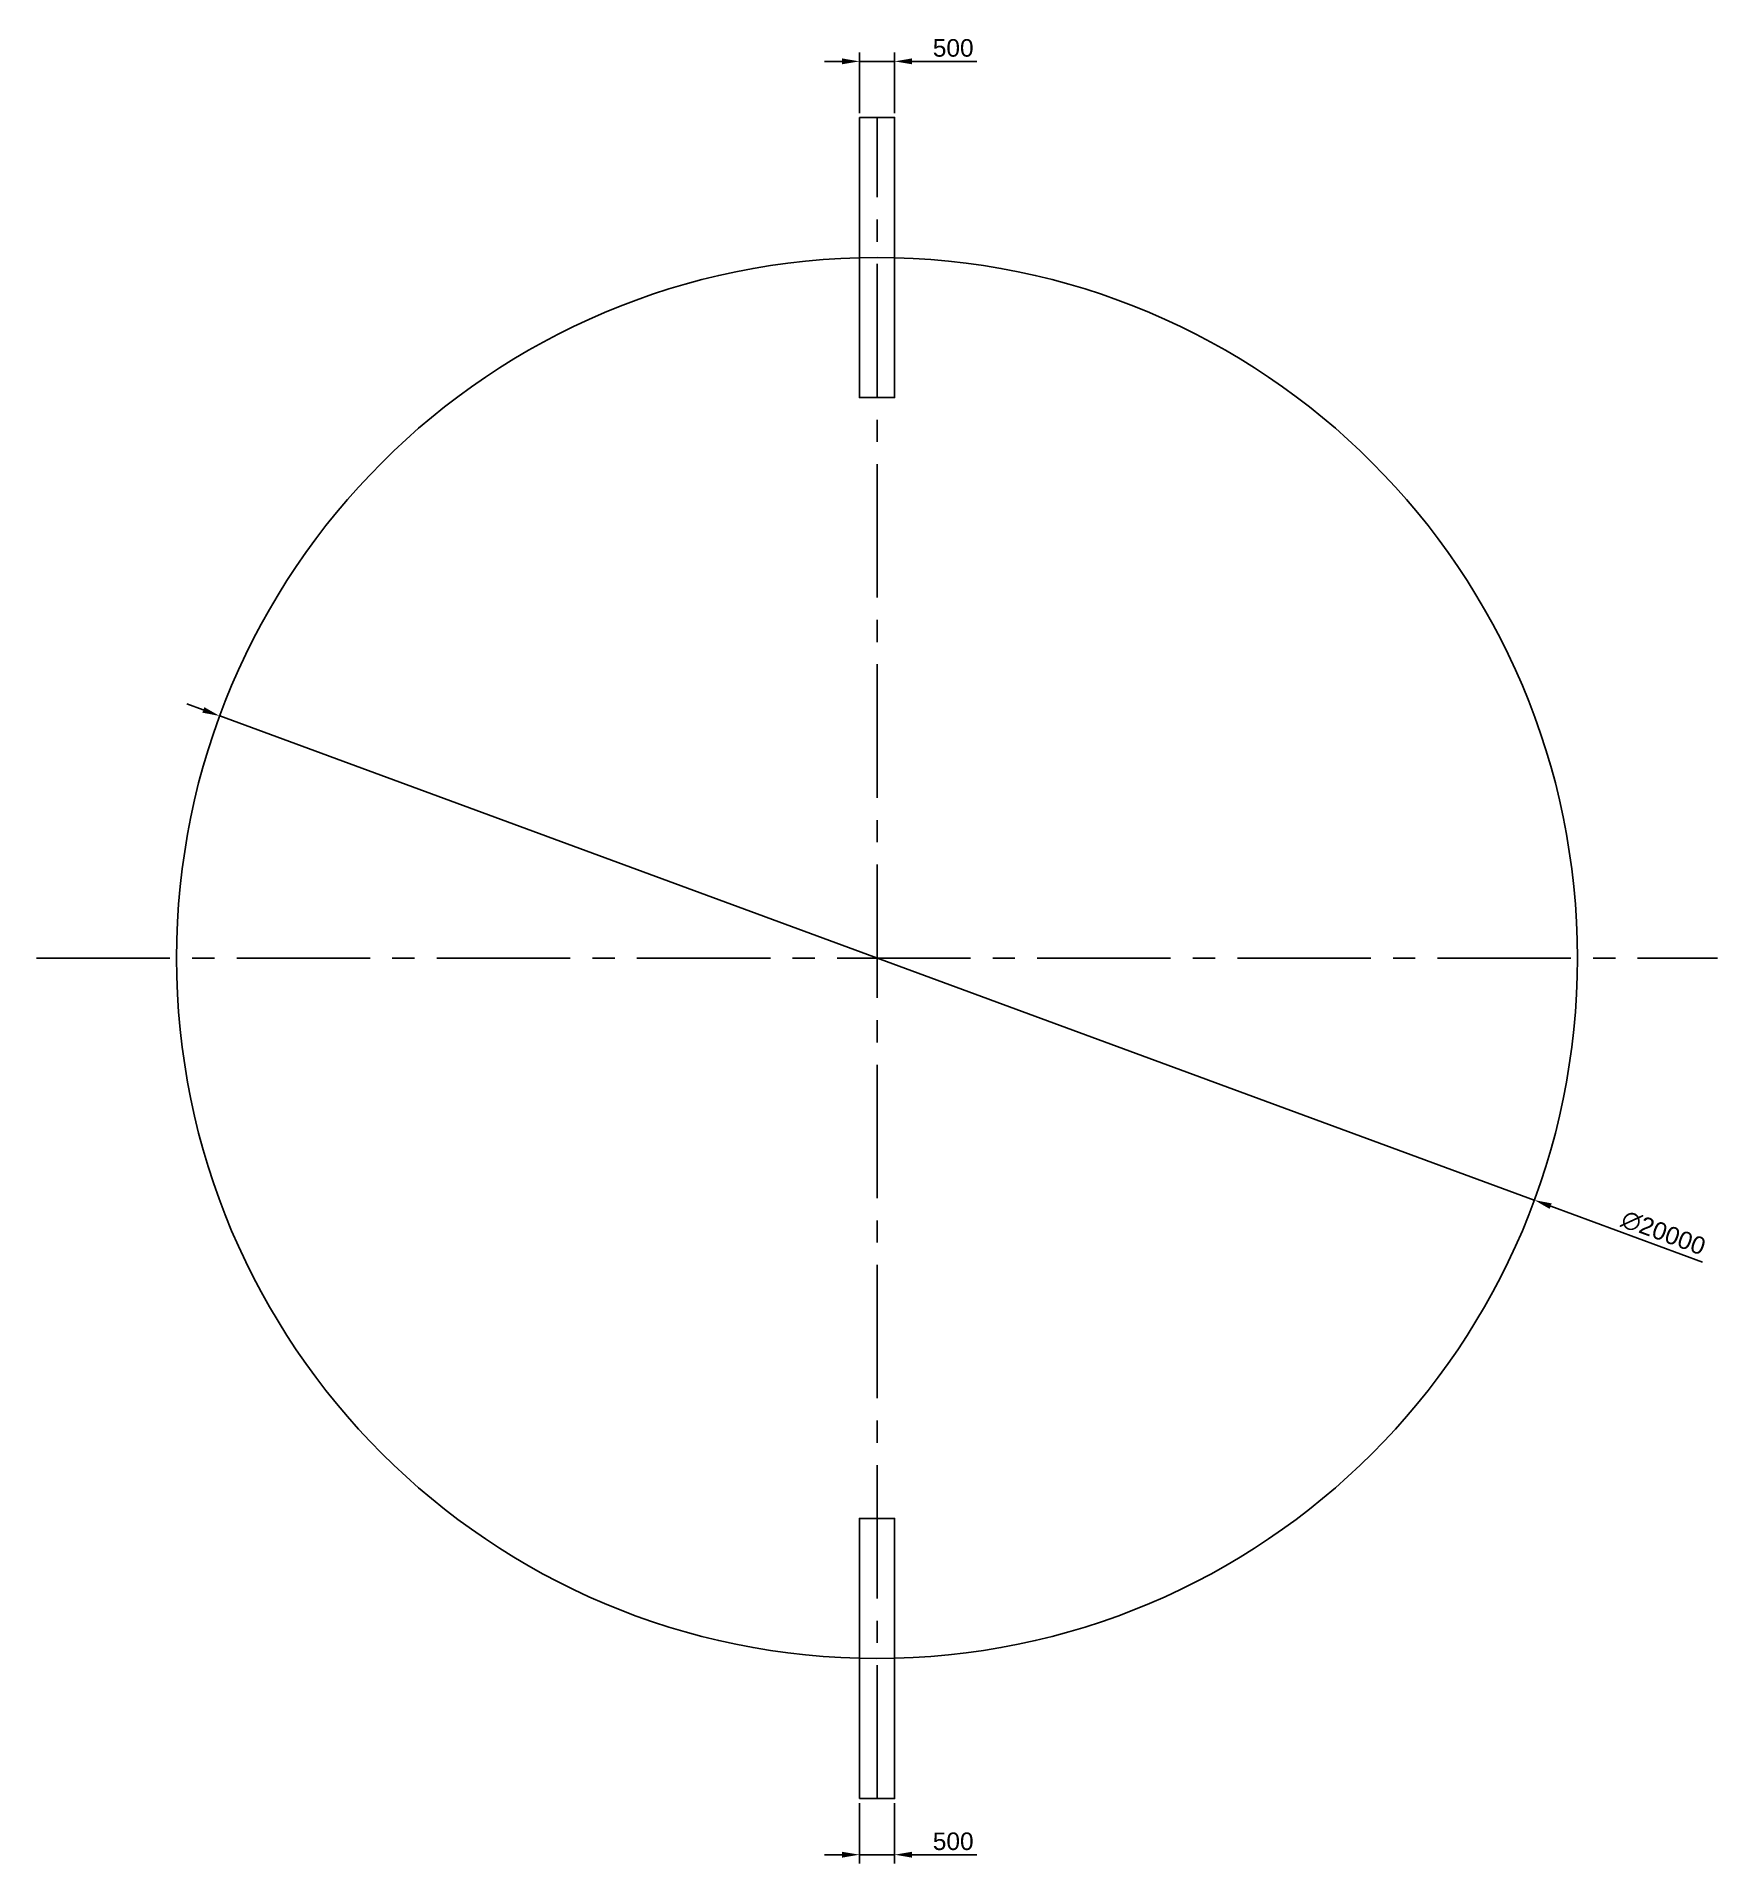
# Model space of a CAD drawing. Header units: millimetres. Extents: x -12000 to 12000, y -12925 to 13154.
import ezdxf

# ---------------------------------------------------------------- set-up
doc = ezdxf.new("R2010")
doc.units = ezdxf.units.MM
doc.header["$LTSCALE"] = 100
doc.linetypes.add('CENTER2', pattern=[28.575, 19.05, -3.175, 3.175, -3.175])
for name, color, linetype in [('Center', 7, 'CENTER2'), ('Dim', 7, 'Continuous'), ('Pipe', 7, 'Continuous'), ('Tank', 7, 'Continuous')]:
    doc.layers.add(name, color=color, linetype=linetype)
doc.styles.get("Standard").update_dxf_attribs({"font": 'arial.ttf'})
doc.dimstyles.new('ENV-MM', dxfattribs={"dimscale": 100, "dimtxt": 2.5, "dimasz": 2.5, "dimexe": 1.25, "dimexo": 0.625, "dimtad": 1, "dimdec": 0, "dimtxsty": 'Standard', "dimcen": 2.5, "dimadec": 0, "dimazin": 0, "dimtfac": 1, "dimtdec": 0, "dimtmove": 0, "dimatfit": 3, "dimfxl": 1, "dimarcsym": 0})

# ---------------------------------------------------------------- blocks, each defined once
blk = doc.blocks.new('*D4')
at = {"layer": 'Defpoints', "color": 0, "transparency": 16777216}
for p in [(-9384, 3455), (9384, -3455)]:
    blk.add_point(p, dxfattribs=at)
at = {"layer": 'Dim', "color": 0, "lineweight": -2, "transparency": 16777216}
for p, q in [((-9619, 3542), (-9853, 3628)), ((-9384, 3455), (9384, -3455)), ((11787, -4340), (9619, -3542))]:
    blk.add_line(p, q, dxfattribs=at)
at = {"layer": 'Dim', "color": 0, "transparency": 16777216}
for points in [[(-9604, 3581), (-9633, 3503), (-9384, 3455)], [(9633, -3503), (9604, -3581), (9384, -3455)]]:
    blk.add_solid(points, dxfattribs=at)
at = {"layer": 'Dim', "color": 0, "transparency": 16777216, "insert": (11228, -3924), "char_height": 250, "attachment_point": 5, "rotation": 339.7859}
blk.add_mtext('∅20000', dxfattribs=at)
blk = doc.blocks.new('*D5')
at = {"layer": 'Defpoints', "color": 0, "transparency": 16777216}
for p in [(250, 12800), (-250, 12000), (250, 12000)]:
    blk.add_point(p, dxfattribs=at)
at = {"layer": 'Dim', "color": 0, "lineweight": -2, "transparency": 16777216}
for p, q in [((-500, 12800), (-750, 12800)), ((-250, 12062), (-250, 12925)), ((-250, 12800), (250, 12800)), ((250, 12062), (250, 12925)), ((500, 12800), (1427, 12800))]:
    blk.add_line(p, q, dxfattribs=at)
at = {"layer": 'Dim', "color": 0, "transparency": 16777216}
for points in [[(-500, 12842), (-500, 12758), (-250, 12800)], [(500, 12842), (500, 12758), (250, 12800)]]:
    blk.add_solid(points, dxfattribs=at)
at = {"layer": 'Dim', "color": 0, "transparency": 16777216, "insert": (1088, 12990), "char_height": 250, "attachment_point": 5}
blk.add_mtext('500', dxfattribs=at)
blk = doc.blocks.new('*D6')
at = {"layer": 'Defpoints', "color": 0, "transparency": 16777216}
for p in [(-250, -12000), (250, -12000), (250, -12800)]:
    blk.add_point(p, dxfattribs=at)
at = {"layer": 'Dim', "color": 0, "lineweight": -2, "transparency": 16777216}
for p, q in [((-250, -12062), (-250, -12925)), ((250, -12062), (250, -12925)), ((-500, -12800), (-750, -12800)), ((-250, -12800), (250, -12800)), ((500, -12800), (1427, -12800))]:
    blk.add_line(p, q, dxfattribs=at)
at = {"layer": 'Dim', "color": 0, "transparency": 16777216}
for points in [[(-500, -12758), (-500, -12842), (-250, -12800)], [(500, -12758), (500, -12842), (250, -12800)]]:
    blk.add_solid(points, dxfattribs=at)
at = {"layer": 'Dim', "color": 0, "transparency": 16777216, "insert": (1088, -12610), "char_height": 250, "attachment_point": 5}
blk.add_mtext('500', dxfattribs=at)

msp = doc.modelspace()

# ---------------------------------------------------------------- linework, layer by layer
at = {"layer": 'Center', "linetype": 'CENTER2'}
for p, q in [((0, -12000), (0, 12000)), ((-12000, 0), (12000, 0))]:
    msp.add_line(p, q, dxfattribs=at)
at = {"layer": 'Pipe'}
for points in [[(-250, 12000), (250, 12000), (250, 8000), (-250, 8000)], [(-250, -12000), (250, -12000), (250, -8000), (-250, -8000)]]:
    msp.add_lwpolyline(points, close=True, dxfattribs=at)
at = {"layer": 'Tank'}
msp.add_circle((0, 0), 10000, dxfattribs=at)

# ---------------------------------------------------------------- dimensions: what is measured, and where the dimension line sits
at = {"layer": 'Dim'}
for base, p1, p2, picture, middle in [((250, 12800), (-250, 12000), (250, 12000), '*D5', (1088.3, 12990.1)), ((250, -12800), (-250, -12000), (250, -12000), '*D6', (1088.3, -12609.9))]:
    dim = msp.add_linear_dim(base=base, p1=p1, p2=p2, dimstyle='ENV-MM', dxfattribs=at)
    dim.commit()
    dim.dimension.update_dxf_attribs({"geometry": picture, "text_midpoint": middle})
dim = msp.add_diameter_dim_2p(p1=(-9384.1, 3455.3), p2=(9384.1, -3455.3), dimstyle='ENV-MM', dxfattribs=at)
dim.commit()
dim.dimension.update_dxf_attribs({"geometry": '*D4', "text_midpoint": (11160.2, -4109.3), "dimtype": 163})

doc.saveas('drawing.dxf')
